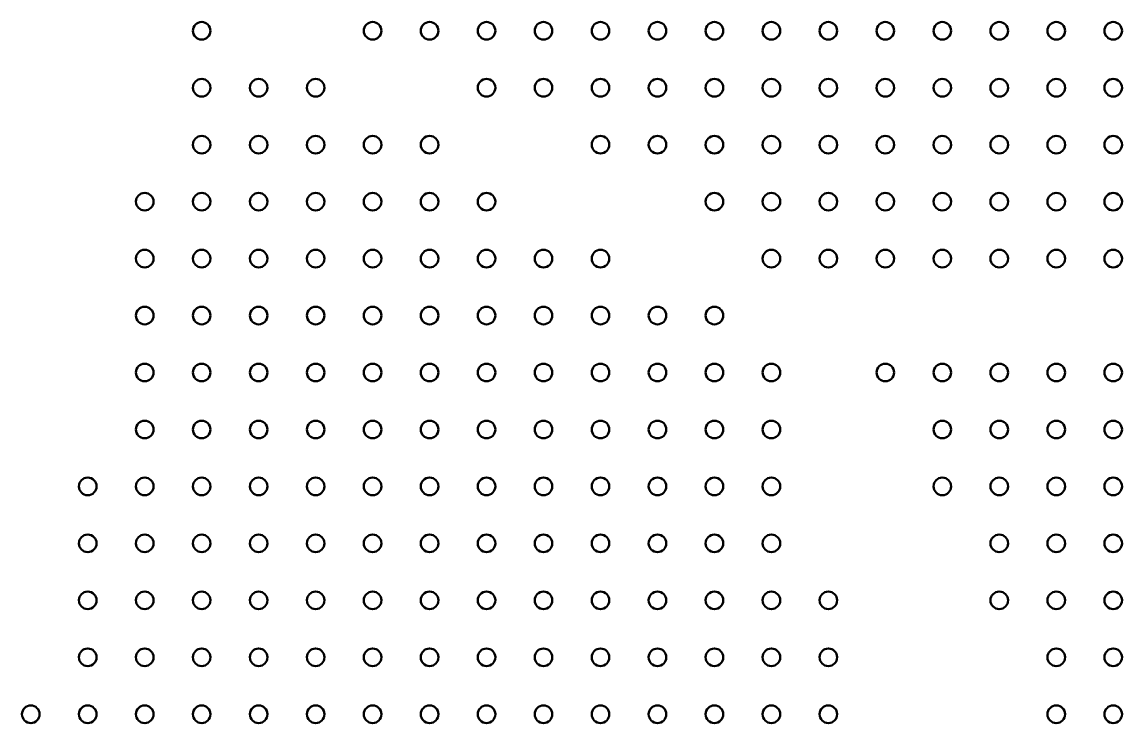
# Model space of a CAD drawing. Header units: inches. Extents: x 17 to 31, y 2 to 10.
# Drawn here: x 17.362 to 20.402, y 5.983 to 7.921 of the extents above; entities that cross this region are included whole.
import ezdxf

# ---------------------------------------------------------------- set-up
doc = ezdxf.new("R2010")
doc.units = ezdxf.units.IN
doc.header["$MEASUREMENT"] = 0
doc.layers.add('Visible', color=7, linetype='Continuous', lineweight=0)

# ---------------------------------------------------------------- blocks, each defined once
blk = doc.blocks.new('Block_18')
at = {"layer": 'Visible', "color": 7, "lineweight": 50}
blk.add_circle((17.3858, 6.0069), 0.0243, dxfattribs=at)
blk = doc.blocks.new('Block_30')
at = {"layer": 'Visible', "color": 7, "lineweight": 50}
blk.add_circle((17.5433, 6.0069), 0.0243, dxfattribs=at)
blk = doc.blocks.new('Block_31')
at = {"layer": 'Visible', "color": 7, "lineweight": 50}
blk.add_circle((17.5433, 6.1644), 0.0243, dxfattribs=at)
blk = doc.blocks.new('Block_32')
at = {"layer": 'Visible', "color": 7, "lineweight": 50}
blk.add_circle((17.5433, 6.3219), 0.0243, dxfattribs=at)
blk = doc.blocks.new('Block_33')
at = {"layer": 'Visible', "color": 7, "lineweight": 50}
blk.add_circle((17.5433, 6.4794), 0.0243, dxfattribs=at)
blk = doc.blocks.new('Block_34')
at = {"layer": 'Visible', "color": 7, "lineweight": 50}
blk.add_circle((17.5433, 6.6369), 0.0243, dxfattribs=at)
blk = doc.blocks.new('Block_46')
at = {"layer": 'Visible', "color": 7, "lineweight": 50}
blk.add_circle((17.7008, 6.0069), 0.0243, dxfattribs=at)
blk = doc.blocks.new('Block_47')
at = {"layer": 'Visible', "color": 7, "lineweight": 50}
blk.add_circle((17.7008, 6.1644), 0.0243, dxfattribs=at)
blk = doc.blocks.new('Block_48')
at = {"layer": 'Visible', "color": 7, "lineweight": 50}
blk.add_circle((17.7008, 6.3219), 0.0243, dxfattribs=at)
blk = doc.blocks.new('Block_49')
at = {"layer": 'Visible', "color": 7, "lineweight": 50}
blk.add_circle((17.7008, 6.4794), 0.0243, dxfattribs=at)
blk = doc.blocks.new('Block_50')
at = {"layer": 'Visible', "color": 7, "lineweight": 50}
blk.add_circle((17.7008, 6.6369), 0.0243, dxfattribs=at)
blk = doc.blocks.new('Block_51')
at = {"layer": 'Visible', "color": 7, "lineweight": 50}
blk.add_circle((17.7008, 6.7943), 0.0243, dxfattribs=at)
blk = doc.blocks.new('Block_52')
at = {"layer": 'Visible', "color": 7, "lineweight": 50}
blk.add_circle((17.7008, 6.9518), 0.0243, dxfattribs=at)
blk = doc.blocks.new('Block_53')
at = {"layer": 'Visible', "color": 7, "lineweight": 50}
blk.add_circle((17.7008, 7.1093), 0.0243, dxfattribs=at)
blk = doc.blocks.new('Block_54')
at = {"layer": 'Visible', "color": 7, "lineweight": 50}
blk.add_circle((17.7008, 7.2668), 0.0243, dxfattribs=at)
blk = doc.blocks.new('Block_55')
at = {"layer": 'Visible', "color": 7, "lineweight": 50}
blk.add_circle((17.7008, 7.4243), 0.0243, dxfattribs=at)
blk = doc.blocks.new('Block_67')
at = {"layer": 'Visible', "color": 7, "lineweight": 50}
blk.add_circle((17.8583, 6.0069), 0.0243, dxfattribs=at)
blk = doc.blocks.new('Block_68')
at = {"layer": 'Visible', "color": 7, "lineweight": 50}
blk.add_circle((17.8583, 6.1644), 0.0243, dxfattribs=at)
blk = doc.blocks.new('Block_69')
at = {"layer": 'Visible', "color": 7, "lineweight": 50}
blk.add_circle((17.8583, 6.3219), 0.0243, dxfattribs=at)
blk = doc.blocks.new('Block_70')
at = {"layer": 'Visible', "color": 7, "lineweight": 50}
blk.add_circle((17.8583, 6.4794), 0.0243, dxfattribs=at)
blk = doc.blocks.new('Block_71')
at = {"layer": 'Visible', "color": 7, "lineweight": 50}
blk.add_circle((17.8583, 6.6369), 0.0243, dxfattribs=at)
blk = doc.blocks.new('Block_72')
at = {"layer": 'Visible', "color": 7, "lineweight": 50}
blk.add_circle((17.8583, 6.7943), 0.0243, dxfattribs=at)
blk = doc.blocks.new('Block_73')
at = {"layer": 'Visible', "color": 7, "lineweight": 50}
blk.add_circle((17.8583, 6.9518), 0.0243, dxfattribs=at)
blk = doc.blocks.new('Block_74')
at = {"layer": 'Visible', "color": 7, "lineweight": 50}
blk.add_circle((17.8583, 7.1093), 0.0243, dxfattribs=at)
blk = doc.blocks.new('Block_75')
at = {"layer": 'Visible', "color": 7, "lineweight": 50}
blk.add_circle((17.8583, 7.2668), 0.0243, dxfattribs=at)
blk = doc.blocks.new('Block_76')
at = {"layer": 'Visible', "color": 7, "lineweight": 50}
blk.add_circle((17.8583, 7.4243), 0.0243, dxfattribs=at)
blk = doc.blocks.new('Block_77')
at = {"layer": 'Visible', "color": 7, "lineweight": 50}
blk.add_circle((17.8583, 7.5817), 0.0243, dxfattribs=at)
blk = doc.blocks.new('Block_78')
at = {"layer": 'Visible', "color": 7, "lineweight": 50}
blk.add_circle((17.8583, 7.7392), 0.0243, dxfattribs=at)
blk = doc.blocks.new('Block_79')
at = {"layer": 'Visible', "color": 7, "lineweight": 50}
blk.add_circle((17.8583, 7.8967), 0.0243, dxfattribs=at)
blk = doc.blocks.new('Block_92')
at = {"layer": 'Visible', "color": 7, "lineweight": 50}
blk.add_circle((18.0157, 6.0069), 0.0243, dxfattribs=at)
blk = doc.blocks.new('Block_93')
at = {"layer": 'Visible', "color": 7, "lineweight": 50}
blk.add_circle((18.0157, 6.1644), 0.0243, dxfattribs=at)
blk = doc.blocks.new('Block_94')
at = {"layer": 'Visible', "color": 7, "lineweight": 50}
blk.add_circle((18.0157, 6.3219), 0.0243, dxfattribs=at)
blk = doc.blocks.new('Block_95')
at = {"layer": 'Visible', "color": 7, "lineweight": 50}
blk.add_circle((18.0157, 6.4794), 0.0243, dxfattribs=at)
blk = doc.blocks.new('Block_96')
at = {"layer": 'Visible', "color": 7, "lineweight": 50}
blk.add_circle((18.0157, 6.6369), 0.0243, dxfattribs=at)
blk = doc.blocks.new('Block_97')
at = {"layer": 'Visible', "color": 7, "lineweight": 50}
blk.add_circle((18.0157, 6.7943), 0.0243, dxfattribs=at)
blk = doc.blocks.new('Block_98')
at = {"layer": 'Visible', "color": 7, "lineweight": 50}
blk.add_circle((18.0157, 6.9518), 0.0243, dxfattribs=at)
blk = doc.blocks.new('Block_99')
at = {"layer": 'Visible', "color": 7, "lineweight": 50}
blk.add_circle((18.0157, 7.1093), 0.0243, dxfattribs=at)
blk = doc.blocks.new('Block_100')
at = {"layer": 'Visible', "color": 7, "lineweight": 50}
blk.add_circle((18.0157, 7.2668), 0.0243, dxfattribs=at)
blk = doc.blocks.new('Block_101')
at = {"layer": 'Visible', "color": 7, "lineweight": 50}
blk.add_circle((18.0157, 7.4243), 0.0243, dxfattribs=at)
blk = doc.blocks.new('Block_102')
at = {"layer": 'Visible', "color": 7, "lineweight": 50}
blk.add_circle((18.0157, 7.5817), 0.0243, dxfattribs=at)
blk = doc.blocks.new('Block_103')
at = {"layer": 'Visible', "color": 7, "lineweight": 50}
blk.add_circle((18.0157, 7.7392), 0.0243, dxfattribs=at)
blk = doc.blocks.new('Block_121')
at = {"layer": 'Visible', "color": 7, "lineweight": 50}
blk.add_circle((18.1732, 6.0069), 0.0243, dxfattribs=at)
blk = doc.blocks.new('Block_122')
at = {"layer": 'Visible', "color": 7, "lineweight": 50}
blk.add_circle((18.1732, 6.1644), 0.0243, dxfattribs=at)
blk = doc.blocks.new('Block_123')
at = {"layer": 'Visible', "color": 7, "lineweight": 50}
blk.add_circle((18.1732, 6.3219), 0.0243, dxfattribs=at)
blk = doc.blocks.new('Block_124')
at = {"layer": 'Visible', "color": 7, "lineweight": 50}
blk.add_circle((18.1732, 6.4794), 0.0243, dxfattribs=at)
blk = doc.blocks.new('Block_125')
at = {"layer": 'Visible', "color": 7, "lineweight": 50}
blk.add_circle((18.1732, 6.6369), 0.0243, dxfattribs=at)
blk = doc.blocks.new('Block_126')
at = {"layer": 'Visible', "color": 7, "lineweight": 50}
blk.add_circle((18.1732, 6.7943), 0.0243, dxfattribs=at)
blk = doc.blocks.new('Block_127')
at = {"layer": 'Visible', "color": 7, "lineweight": 50}
blk.add_circle((18.1732, 6.9518), 0.0243, dxfattribs=at)
blk = doc.blocks.new('Block_128')
at = {"layer": 'Visible', "color": 7, "lineweight": 50}
blk.add_circle((18.1732, 7.1093), 0.0243, dxfattribs=at)
blk = doc.blocks.new('Block_129')
at = {"layer": 'Visible', "color": 7, "lineweight": 50}
blk.add_circle((18.1732, 7.2668), 0.0243, dxfattribs=at)
blk = doc.blocks.new('Block_130')
at = {"layer": 'Visible', "color": 7, "lineweight": 50}
blk.add_circle((18.1732, 7.4243), 0.0243, dxfattribs=at)
blk = doc.blocks.new('Block_131')
at = {"layer": 'Visible', "color": 7, "lineweight": 50}
blk.add_circle((18.1732, 7.5817), 0.0243, dxfattribs=at)
blk = doc.blocks.new('Block_132')
at = {"layer": 'Visible', "color": 7, "lineweight": 50}
blk.add_circle((18.1732, 7.7392), 0.0243, dxfattribs=at)
blk = doc.blocks.new('Block_153')
at = {"layer": 'Visible', "color": 7, "lineweight": 50}
blk.add_circle((18.3307, 6.0069), 0.0243, dxfattribs=at)
blk = doc.blocks.new('Block_154')
at = {"layer": 'Visible', "color": 7, "lineweight": 50}
blk.add_circle((18.3307, 6.1644), 0.0243, dxfattribs=at)
blk = doc.blocks.new('Block_155')
at = {"layer": 'Visible', "color": 7, "lineweight": 50}
blk.add_circle((18.3307, 6.3219), 0.0243, dxfattribs=at)
blk = doc.blocks.new('Block_156')
at = {"layer": 'Visible', "color": 7, "lineweight": 50}
blk.add_circle((18.3307, 6.4794), 0.0243, dxfattribs=at)
blk = doc.blocks.new('Block_157')
at = {"layer": 'Visible', "color": 7, "lineweight": 50}
blk.add_circle((18.3307, 6.6369), 0.0243, dxfattribs=at)
blk = doc.blocks.new('Block_158')
at = {"layer": 'Visible', "color": 7, "lineweight": 50}
blk.add_circle((18.3307, 6.7943), 0.0243, dxfattribs=at)
blk = doc.blocks.new('Block_159')
at = {"layer": 'Visible', "color": 7, "lineweight": 50}
blk.add_circle((18.3307, 6.9518), 0.0243, dxfattribs=at)
blk = doc.blocks.new('Block_160')
at = {"layer": 'Visible', "color": 7, "lineweight": 50}
blk.add_circle((18.3307, 7.1093), 0.0243, dxfattribs=at)
blk = doc.blocks.new('Block_161')
at = {"layer": 'Visible', "color": 7, "lineweight": 50}
blk.add_circle((18.3307, 7.2668), 0.0243, dxfattribs=at)
blk = doc.blocks.new('Block_162')
at = {"layer": 'Visible', "color": 7, "lineweight": 50}
blk.add_circle((18.3307, 7.4243), 0.0243, dxfattribs=at)
blk = doc.blocks.new('Block_163')
at = {"layer": 'Visible', "color": 7, "lineweight": 50}
blk.add_circle((18.3307, 7.5817), 0.0243, dxfattribs=at)
blk = doc.blocks.new('Block_164')
at = {"layer": 'Visible', "color": 7, "lineweight": 50}
blk.add_circle((18.3307, 7.8967), 0.0243, dxfattribs=at)
blk = doc.blocks.new('Block_189')
at = {"layer": 'Visible', "color": 7, "lineweight": 50}
blk.add_circle((18.4882, 6.0069), 0.0243, dxfattribs=at)
blk = doc.blocks.new('Block_190')
at = {"layer": 'Visible', "color": 7, "lineweight": 50}
blk.add_circle((18.4882, 6.1644), 0.0243, dxfattribs=at)
blk = doc.blocks.new('Block_191')
at = {"layer": 'Visible', "color": 7, "lineweight": 50}
blk.add_circle((18.4882, 6.3219), 0.0243, dxfattribs=at)
blk = doc.blocks.new('Block_192')
at = {"layer": 'Visible', "color": 7, "lineweight": 50}
blk.add_circle((18.4882, 6.4794), 0.0243, dxfattribs=at)
blk = doc.blocks.new('Block_193')
at = {"layer": 'Visible', "color": 7, "lineweight": 50}
blk.add_circle((18.4882, 6.6369), 0.0243, dxfattribs=at)
blk = doc.blocks.new('Block_194')
at = {"layer": 'Visible', "color": 7, "lineweight": 50}
blk.add_circle((18.4882, 6.7943), 0.0243, dxfattribs=at)
blk = doc.blocks.new('Block_195')
at = {"layer": 'Visible', "color": 7, "lineweight": 50}
blk.add_circle((18.4882, 6.9518), 0.0243, dxfattribs=at)
blk = doc.blocks.new('Block_196')
at = {"layer": 'Visible', "color": 7, "lineweight": 50}
blk.add_circle((18.4882, 7.1093), 0.0243, dxfattribs=at)
blk = doc.blocks.new('Block_197')
at = {"layer": 'Visible', "color": 7, "lineweight": 50}
blk.add_circle((18.4882, 7.2668), 0.0243, dxfattribs=at)
blk = doc.blocks.new('Block_198')
at = {"layer": 'Visible', "color": 7, "lineweight": 50}
blk.add_circle((18.4882, 7.4243), 0.0243, dxfattribs=at)
blk = doc.blocks.new('Block_199')
at = {"layer": 'Visible', "color": 7, "lineweight": 50}
blk.add_circle((18.4882, 7.5817), 0.0243, dxfattribs=at)
blk = doc.blocks.new('Block_200')
at = {"layer": 'Visible', "color": 7, "lineweight": 50}
blk.add_circle((18.4882, 7.8967), 0.0243, dxfattribs=at)
blk = doc.blocks.new('Block_229')
at = {"layer": 'Visible', "color": 7, "lineweight": 50}
blk.add_circle((18.6457, 6.0069), 0.0243, dxfattribs=at)
blk = doc.blocks.new('Block_230')
at = {"layer": 'Visible', "color": 7, "lineweight": 50}
blk.add_circle((18.6457, 6.1644), 0.0243, dxfattribs=at)
blk = doc.blocks.new('Block_231')
at = {"layer": 'Visible', "color": 7, "lineweight": 50}
blk.add_circle((18.6457, 6.3219), 0.0243, dxfattribs=at)
blk = doc.blocks.new('Block_232')
at = {"layer": 'Visible', "color": 7, "lineweight": 50}
blk.add_circle((18.6457, 6.4794), 0.0243, dxfattribs=at)
blk = doc.blocks.new('Block_233')
at = {"layer": 'Visible', "color": 7, "lineweight": 50}
blk.add_circle((18.6457, 6.6369), 0.0243, dxfattribs=at)
blk = doc.blocks.new('Block_234')
at = {"layer": 'Visible', "color": 7, "lineweight": 50}
blk.add_circle((18.6457, 6.7943), 0.0243, dxfattribs=at)
blk = doc.blocks.new('Block_235')
at = {"layer": 'Visible', "color": 7, "lineweight": 50}
blk.add_circle((18.6457, 6.9518), 0.0243, dxfattribs=at)
blk = doc.blocks.new('Block_236')
at = {"layer": 'Visible', "color": 7, "lineweight": 50}
blk.add_circle((18.6457, 7.1093), 0.0243, dxfattribs=at)
blk = doc.blocks.new('Block_237')
at = {"layer": 'Visible', "color": 7, "lineweight": 50}
blk.add_circle((18.6457, 7.2668), 0.0243, dxfattribs=at)
blk = doc.blocks.new('Block_238')
at = {"layer": 'Visible', "color": 7, "lineweight": 50}
blk.add_circle((18.6457, 7.4243), 0.0243, dxfattribs=at)
blk = doc.blocks.new('Block_239')
at = {"layer": 'Visible', "color": 7, "lineweight": 50}
blk.add_circle((18.6457, 7.7392), 0.0243, dxfattribs=at)
blk = doc.blocks.new('Block_240')
at = {"layer": 'Visible', "color": 7, "lineweight": 50}
blk.add_circle((18.6457, 7.8967), 0.0243, dxfattribs=at)
blk = doc.blocks.new('Block_269')
at = {"layer": 'Visible', "color": 7, "lineweight": 50}
blk.add_circle((18.8031, 6.0069), 0.0243, dxfattribs=at)
blk = doc.blocks.new('Block_270')
at = {"layer": 'Visible', "color": 7, "lineweight": 50}
blk.add_circle((18.8031, 6.1644), 0.0243, dxfattribs=at)
blk = doc.blocks.new('Block_271')
at = {"layer": 'Visible', "color": 7, "lineweight": 50}
blk.add_circle((18.8031, 6.3219), 0.0243, dxfattribs=at)
blk = doc.blocks.new('Block_272')
at = {"layer": 'Visible', "color": 7, "lineweight": 50}
blk.add_circle((18.8031, 6.4794), 0.0243, dxfattribs=at)
blk = doc.blocks.new('Block_273')
at = {"layer": 'Visible', "color": 7, "lineweight": 50}
blk.add_circle((18.8031, 6.6369), 0.0243, dxfattribs=at)
blk = doc.blocks.new('Block_274')
at = {"layer": 'Visible', "color": 7, "lineweight": 50}
blk.add_circle((18.8031, 6.7943), 0.0243, dxfattribs=at)
blk = doc.blocks.new('Block_275')
at = {"layer": 'Visible', "color": 7, "lineweight": 50}
blk.add_circle((18.8031, 6.9518), 0.0243, dxfattribs=at)
blk = doc.blocks.new('Block_276')
at = {"layer": 'Visible', "color": 7, "lineweight": 50}
blk.add_circle((18.8031, 7.1093), 0.0243, dxfattribs=at)
blk = doc.blocks.new('Block_277')
at = {"layer": 'Visible', "color": 7, "lineweight": 50}
blk.add_circle((18.8031, 7.2668), 0.0243, dxfattribs=at)
blk = doc.blocks.new('Block_278')
at = {"layer": 'Visible', "color": 7, "lineweight": 50}
blk.add_circle((18.8031, 7.7392), 0.0243, dxfattribs=at)
blk = doc.blocks.new('Block_279')
at = {"layer": 'Visible', "color": 7, "lineweight": 50}
blk.add_circle((18.8031, 7.8967), 0.0243, dxfattribs=at)
blk = doc.blocks.new('Block_309')
at = {"layer": 'Visible', "color": 7, "lineweight": 50}
blk.add_circle((18.9606, 6.0069), 0.0243, dxfattribs=at)
blk = doc.blocks.new('Block_310')
at = {"layer": 'Visible', "color": 7, "lineweight": 50}
blk.add_circle((18.9606, 6.1644), 0.0243, dxfattribs=at)
blk = doc.blocks.new('Block_311')
at = {"layer": 'Visible', "color": 7, "lineweight": 50}
blk.add_circle((18.9606, 6.3219), 0.0243, dxfattribs=at)
blk = doc.blocks.new('Block_312')
at = {"layer": 'Visible', "color": 7, "lineweight": 50}
blk.add_circle((18.9606, 6.4794), 0.0243, dxfattribs=at)
blk = doc.blocks.new('Block_313')
at = {"layer": 'Visible', "color": 7, "lineweight": 50}
blk.add_circle((18.9606, 6.6369), 0.0243, dxfattribs=at)
blk = doc.blocks.new('Block_314')
at = {"layer": 'Visible', "color": 7, "lineweight": 50}
blk.add_circle((18.9606, 6.7943), 0.0243, dxfattribs=at)
blk = doc.blocks.new('Block_315')
at = {"layer": 'Visible', "color": 7, "lineweight": 50}
blk.add_circle((18.9606, 6.9518), 0.0243, dxfattribs=at)
blk = doc.blocks.new('Block_316')
at = {"layer": 'Visible', "color": 7, "lineweight": 50}
blk.add_circle((18.9606, 7.1093), 0.0243, dxfattribs=at)
blk = doc.blocks.new('Block_317')
at = {"layer": 'Visible', "color": 7, "lineweight": 50}
blk.add_circle((18.9606, 7.2668), 0.0243, dxfattribs=at)
blk = doc.blocks.new('Block_318')
at = {"layer": 'Visible', "color": 7, "lineweight": 50}
blk.add_circle((18.9606, 7.5817), 0.0243, dxfattribs=at)
blk = doc.blocks.new('Block_319')
at = {"layer": 'Visible', "color": 7, "lineweight": 50}
blk.add_circle((18.9606, 7.7392), 0.0243, dxfattribs=at)
blk = doc.blocks.new('Block_320')
at = {"layer": 'Visible', "color": 7, "lineweight": 50}
blk.add_circle((18.9606, 7.8967), 0.0243, dxfattribs=at)
blk = doc.blocks.new('Block_351')
at = {"layer": 'Visible', "color": 7, "lineweight": 50}
blk.add_circle((19.1181, 6.0069), 0.0243, dxfattribs=at)
blk = doc.blocks.new('Block_352')
at = {"layer": 'Visible', "color": 7, "lineweight": 50}
blk.add_circle((19.1181, 6.1644), 0.0243, dxfattribs=at)
blk = doc.blocks.new('Block_353')
at = {"layer": 'Visible', "color": 7, "lineweight": 50}
blk.add_circle((19.1181, 6.3219), 0.0243, dxfattribs=at)
blk = doc.blocks.new('Block_354')
at = {"layer": 'Visible', "color": 7, "lineweight": 50}
blk.add_circle((19.1181, 6.4794), 0.0243, dxfattribs=at)
blk = doc.blocks.new('Block_355')
at = {"layer": 'Visible', "color": 7, "lineweight": 50}
blk.add_circle((19.1181, 6.6369), 0.0243, dxfattribs=at)
blk = doc.blocks.new('Block_356')
at = {"layer": 'Visible', "color": 7, "lineweight": 50}
blk.add_circle((19.1181, 6.7943), 0.0243, dxfattribs=at)
blk = doc.blocks.new('Block_357')
at = {"layer": 'Visible', "color": 7, "lineweight": 50}
blk.add_circle((19.1181, 6.9518), 0.0243, dxfattribs=at)
blk = doc.blocks.new('Block_358')
at = {"layer": 'Visible', "color": 7, "lineweight": 50}
blk.add_circle((19.1181, 7.1093), 0.0243, dxfattribs=at)
blk = doc.blocks.new('Block_359')
at = {"layer": 'Visible', "color": 7, "lineweight": 50}
blk.add_circle((19.1181, 7.5817), 0.0243, dxfattribs=at)
blk = doc.blocks.new('Block_360')
at = {"layer": 'Visible', "color": 7, "lineweight": 50}
blk.add_circle((19.1181, 7.7392), 0.0243, dxfattribs=at)
blk = doc.blocks.new('Block_361')
at = {"layer": 'Visible', "color": 7, "lineweight": 50}
blk.add_circle((19.1181, 7.8967), 0.0243, dxfattribs=at)
blk = doc.blocks.new('Block_391')
at = {"layer": 'Visible', "color": 7, "lineweight": 50}
blk.add_circle((19.2756, 6.0069), 0.0243, dxfattribs=at)
blk = doc.blocks.new('Block_392')
at = {"layer": 'Visible', "color": 7, "lineweight": 50}
blk.add_circle((19.2756, 6.1644), 0.0243, dxfattribs=at)
blk = doc.blocks.new('Block_393')
at = {"layer": 'Visible', "color": 7, "lineweight": 50}
blk.add_circle((19.2756, 6.3219), 0.0243, dxfattribs=at)
blk = doc.blocks.new('Block_394')
at = {"layer": 'Visible', "color": 7, "lineweight": 50}
blk.add_circle((19.2756, 6.4794), 0.0243, dxfattribs=at)
blk = doc.blocks.new('Block_395')
at = {"layer": 'Visible', "color": 7, "lineweight": 50}
blk.add_circle((19.2756, 6.6369), 0.0243, dxfattribs=at)
blk = doc.blocks.new('Block_396')
at = {"layer": 'Visible', "color": 7, "lineweight": 50}
blk.add_circle((19.2756, 6.7943), 0.0243, dxfattribs=at)
blk = doc.blocks.new('Block_397')
at = {"layer": 'Visible', "color": 7, "lineweight": 50}
blk.add_circle((19.2756, 6.9518), 0.0243, dxfattribs=at)
blk = doc.blocks.new('Block_398')
at = {"layer": 'Visible', "color": 7, "lineweight": 50}
blk.add_circle((19.2756, 7.1093), 0.0243, dxfattribs=at)
blk = doc.blocks.new('Block_399')
at = {"layer": 'Visible', "color": 7, "lineweight": 50}
blk.add_circle((19.2756, 7.4243), 0.0243, dxfattribs=at)
blk = doc.blocks.new('Block_400')
at = {"layer": 'Visible', "color": 7, "lineweight": 50}
blk.add_circle((19.2756, 7.5817), 0.0243, dxfattribs=at)
blk = doc.blocks.new('Block_401')
at = {"layer": 'Visible', "color": 7, "lineweight": 50}
blk.add_circle((19.2756, 7.7392), 0.0243, dxfattribs=at)
blk = doc.blocks.new('Block_402')
at = {"layer": 'Visible', "color": 7, "lineweight": 50}
blk.add_circle((19.2756, 7.8967), 0.0243, dxfattribs=at)
blk = doc.blocks.new('Block_431')
at = {"layer": 'Visible', "color": 7, "lineweight": 50}
blk.add_circle((19.4331, 6.0069), 0.0243, dxfattribs=at)
blk = doc.blocks.new('Block_432')
at = {"layer": 'Visible', "color": 7, "lineweight": 50}
blk.add_circle((19.4331, 6.1644), 0.0243, dxfattribs=at)
blk = doc.blocks.new('Block_433')
at = {"layer": 'Visible', "color": 7, "lineweight": 50}
blk.add_circle((19.4331, 6.3219), 0.0243, dxfattribs=at)
blk = doc.blocks.new('Block_434')
at = {"layer": 'Visible', "color": 7, "lineweight": 50}
blk.add_circle((19.4331, 6.4794), 0.0243, dxfattribs=at)
blk = doc.blocks.new('Block_435')
at = {"layer": 'Visible', "color": 7, "lineweight": 50}
blk.add_circle((19.4331, 6.6369), 0.0243, dxfattribs=at)
blk = doc.blocks.new('Block_436')
at = {"layer": 'Visible', "color": 7, "lineweight": 50}
blk.add_circle((19.4331, 6.7943), 0.0243, dxfattribs=at)
blk = doc.blocks.new('Block_437')
at = {"layer": 'Visible', "color": 7, "lineweight": 50}
blk.add_circle((19.4331, 6.9518), 0.0243, dxfattribs=at)
blk = doc.blocks.new('Block_438')
at = {"layer": 'Visible', "color": 7, "lineweight": 50}
blk.add_circle((19.4331, 7.2668), 0.0243, dxfattribs=at)
blk = doc.blocks.new('Block_439')
at = {"layer": 'Visible', "color": 7, "lineweight": 50}
blk.add_circle((19.4331, 7.4243), 0.0243, dxfattribs=at)
blk = doc.blocks.new('Block_440')
at = {"layer": 'Visible', "color": 7, "lineweight": 50}
blk.add_circle((19.4331, 7.5817), 0.0243, dxfattribs=at)
blk = doc.blocks.new('Block_441')
at = {"layer": 'Visible', "color": 7, "lineweight": 50}
blk.add_circle((19.4331, 7.7392), 0.0243, dxfattribs=at)
blk = doc.blocks.new('Block_442')
at = {"layer": 'Visible', "color": 7, "lineweight": 50}
blk.add_circle((19.4331, 7.8967), 0.0243, dxfattribs=at)
blk = doc.blocks.new('Block_470')
at = {"layer": 'Visible', "color": 7, "lineweight": 50}
blk.add_circle((19.5906, 6.0069), 0.0243, dxfattribs=at)
blk = doc.blocks.new('Block_471')
at = {"layer": 'Visible', "color": 7, "lineweight": 50}
blk.add_circle((19.5906, 6.1644), 0.0243, dxfattribs=at)
blk = doc.blocks.new('Block_472')
at = {"layer": 'Visible', "color": 7, "lineweight": 50}
blk.add_circle((19.5906, 6.3219), 0.0243, dxfattribs=at)
blk = doc.blocks.new('Block_473')
at = {"layer": 'Visible', "color": 7, "lineweight": 50}
blk.add_circle((19.5906, 7.2668), 0.0243, dxfattribs=at)
blk = doc.blocks.new('Block_474')
at = {"layer": 'Visible', "color": 7, "lineweight": 50}
blk.add_circle((19.5906, 7.4243), 0.0243, dxfattribs=at)
blk = doc.blocks.new('Block_475')
at = {"layer": 'Visible', "color": 7, "lineweight": 50}
blk.add_circle((19.5906, 7.5817), 0.0243, dxfattribs=at)
blk = doc.blocks.new('Block_476')
at = {"layer": 'Visible', "color": 7, "lineweight": 50}
blk.add_circle((19.5906, 7.7392), 0.0243, dxfattribs=at)
blk = doc.blocks.new('Block_477')
at = {"layer": 'Visible', "color": 7, "lineweight": 50}
blk.add_circle((19.5906, 7.8967), 0.0243, dxfattribs=at)
blk = doc.blocks.new('Block_503')
at = {"layer": 'Visible', "color": 7, "lineweight": 50}
blk.add_circle((19.748, 6.9518), 0.0243, dxfattribs=at)
blk = doc.blocks.new('Block_504')
at = {"layer": 'Visible', "color": 7, "lineweight": 50}
blk.add_circle((19.748, 7.2668), 0.0243, dxfattribs=at)
blk = doc.blocks.new('Block_505')
at = {"layer": 'Visible', "color": 7, "lineweight": 50}
blk.add_circle((19.748, 7.4243), 0.0243, dxfattribs=at)
blk = doc.blocks.new('Block_506')
at = {"layer": 'Visible', "color": 7, "lineweight": 50}
blk.add_circle((19.748, 7.5817), 0.0243, dxfattribs=at)
blk = doc.blocks.new('Block_507')
at = {"layer": 'Visible', "color": 7, "lineweight": 50}
blk.add_circle((19.748, 7.7392), 0.0243, dxfattribs=at)
blk = doc.blocks.new('Block_508')
at = {"layer": 'Visible', "color": 7, "lineweight": 50}
blk.add_circle((19.748, 7.8967), 0.0243, dxfattribs=at)
blk = doc.blocks.new('Block_528')
at = {"layer": 'Visible', "color": 7, "lineweight": 50}
blk.add_circle((19.9055, 6.6369), 0.0243, dxfattribs=at)
blk = doc.blocks.new('Block_529')
at = {"layer": 'Visible', "color": 7, "lineweight": 50}
blk.add_circle((19.9055, 6.7943), 0.0243, dxfattribs=at)
blk = doc.blocks.new('Block_530')
at = {"layer": 'Visible', "color": 7, "lineweight": 50}
blk.add_circle((19.9055, 6.9518), 0.0243, dxfattribs=at)
blk = doc.blocks.new('Block_531')
at = {"layer": 'Visible', "color": 7, "lineweight": 50}
blk.add_circle((19.9055, 7.2668), 0.0243, dxfattribs=at)
blk = doc.blocks.new('Block_532')
at = {"layer": 'Visible', "color": 7, "lineweight": 50}
blk.add_circle((19.9055, 7.4243), 0.0243, dxfattribs=at)
blk = doc.blocks.new('Block_533')
at = {"layer": 'Visible', "color": 7, "lineweight": 50}
blk.add_circle((19.9055, 7.5817), 0.0243, dxfattribs=at)
blk = doc.blocks.new('Block_534')
at = {"layer": 'Visible', "color": 7, "lineweight": 50}
blk.add_circle((19.9055, 7.7392), 0.0243, dxfattribs=at)
blk = doc.blocks.new('Block_535')
at = {"layer": 'Visible', "color": 7, "lineweight": 50}
blk.add_circle((19.9055, 7.8967), 0.0243, dxfattribs=at)
blk = doc.blocks.new('Block_554')
at = {"layer": 'Visible', "color": 7, "lineweight": 50}
blk.add_circle((20.063, 6.3219), 0.0243, dxfattribs=at)
blk = doc.blocks.new('Block_555')
at = {"layer": 'Visible', "color": 7, "lineweight": 50}
blk.add_circle((20.063, 6.4794), 0.0243, dxfattribs=at)
blk = doc.blocks.new('Block_556')
at = {"layer": 'Visible', "color": 7, "lineweight": 50}
blk.add_circle((20.063, 6.6369), 0.0243, dxfattribs=at)
blk = doc.blocks.new('Block_557')
at = {"layer": 'Visible', "color": 7, "lineweight": 50}
blk.add_circle((20.063, 6.7943), 0.0243, dxfattribs=at)
blk = doc.blocks.new('Block_558')
at = {"layer": 'Visible', "color": 7, "lineweight": 50}
blk.add_circle((20.063, 6.9518), 0.0243, dxfattribs=at)
blk = doc.blocks.new('Block_559')
at = {"layer": 'Visible', "color": 7, "lineweight": 50}
blk.add_circle((20.063, 7.2668), 0.0243, dxfattribs=at)
blk = doc.blocks.new('Block_560')
at = {"layer": 'Visible', "color": 7, "lineweight": 50}
blk.add_circle((20.063, 7.4243), 0.0243, dxfattribs=at)
blk = doc.blocks.new('Block_561')
at = {"layer": 'Visible', "color": 7, "lineweight": 50}
blk.add_circle((20.063, 7.5817), 0.0243, dxfattribs=at)
blk = doc.blocks.new('Block_562')
at = {"layer": 'Visible', "color": 7, "lineweight": 50}
blk.add_circle((20.063, 7.7392), 0.0243, dxfattribs=at)
blk = doc.blocks.new('Block_563')
at = {"layer": 'Visible', "color": 7, "lineweight": 50}
blk.add_circle((20.063, 7.8967), 0.0243, dxfattribs=at)
blk = doc.blocks.new('Block_584')
at = {"layer": 'Visible', "color": 7, "lineweight": 50}
blk.add_circle((20.2205, 6.0069), 0.0243, dxfattribs=at)
blk = doc.blocks.new('Block_585')
at = {"layer": 'Visible', "color": 7, "lineweight": 50}
blk.add_circle((20.2205, 6.1644), 0.0243, dxfattribs=at)
blk = doc.blocks.new('Block_586')
at = {"layer": 'Visible', "color": 7, "lineweight": 50}
blk.add_circle((20.2205, 6.3219), 0.0243, dxfattribs=at)
blk = doc.blocks.new('Block_587')
at = {"layer": 'Visible', "color": 7, "lineweight": 50}
blk.add_circle((20.2205, 6.4794), 0.0243, dxfattribs=at)
blk = doc.blocks.new('Block_588')
at = {"layer": 'Visible', "color": 7, "lineweight": 50}
blk.add_circle((20.2205, 6.6369), 0.0243, dxfattribs=at)
blk = doc.blocks.new('Block_589')
at = {"layer": 'Visible', "color": 7, "lineweight": 50}
blk.add_circle((20.2205, 6.7943), 0.0243, dxfattribs=at)
blk = doc.blocks.new('Block_590')
at = {"layer": 'Visible', "color": 7, "lineweight": 50}
blk.add_circle((20.2205, 6.9518), 0.0243, dxfattribs=at)
blk = doc.blocks.new('Block_591')
at = {"layer": 'Visible', "color": 7, "lineweight": 50}
blk.add_circle((20.2205, 7.2668), 0.0243, dxfattribs=at)
blk = doc.blocks.new('Block_592')
at = {"layer": 'Visible', "color": 7, "lineweight": 50}
blk.add_circle((20.2205, 7.4243), 0.0243, dxfattribs=at)
blk = doc.blocks.new('Block_593')
at = {"layer": 'Visible', "color": 7, "lineweight": 50}
blk.add_circle((20.2205, 7.5817), 0.0243, dxfattribs=at)
blk = doc.blocks.new('Block_594')
at = {"layer": 'Visible', "color": 7, "lineweight": 50}
blk.add_circle((20.2205, 7.7392), 0.0243, dxfattribs=at)
blk = doc.blocks.new('Block_595')
at = {"layer": 'Visible', "color": 7, "lineweight": 50}
blk.add_circle((20.2205, 7.8967), 0.0243, dxfattribs=at)
blk = doc.blocks.new('Block_621')
at = {"layer": 'Visible', "color": 7, "lineweight": 50}
blk.add_circle((20.378, 6.0069), 0.0243, dxfattribs=at)
blk = doc.blocks.new('Block_622')
at = {"layer": 'Visible', "color": 7, "lineweight": 50}
blk.add_circle((20.378, 6.1644), 0.0243, dxfattribs=at)
blk = doc.blocks.new('Block_623')
at = {"layer": 'Visible', "color": 7, "lineweight": 50}
blk.add_circle((20.378, 6.3219), 0.0243, dxfattribs=at)
blk = doc.blocks.new('Block_624')
at = {"layer": 'Visible', "color": 7, "lineweight": 50}
blk.add_circle((20.378, 6.4794), 0.0243, dxfattribs=at)
blk = doc.blocks.new('Block_625')
at = {"layer": 'Visible', "color": 7, "lineweight": 50}
blk.add_circle((20.378, 6.6369), 0.0243, dxfattribs=at)
blk = doc.blocks.new('Block_626')
at = {"layer": 'Visible', "color": 7, "lineweight": 50}
blk.add_circle((20.378, 6.7943), 0.0243, dxfattribs=at)
blk = doc.blocks.new('Block_627')
at = {"layer": 'Visible', "color": 7, "lineweight": 50}
blk.add_circle((20.378, 6.9518), 0.0243, dxfattribs=at)
blk = doc.blocks.new('Block_628')
at = {"layer": 'Visible', "color": 7, "lineweight": 50}
blk.add_circle((20.378, 7.2668), 0.0243, dxfattribs=at)
blk = doc.blocks.new('Block_629')
at = {"layer": 'Visible', "color": 7, "lineweight": 50}
blk.add_circle((20.378, 7.4243), 0.0243, dxfattribs=at)
blk = doc.blocks.new('Block_630')
at = {"layer": 'Visible', "color": 7, "lineweight": 50}
blk.add_circle((20.378, 7.5817), 0.0243, dxfattribs=at)
blk = doc.blocks.new('Block_631')
at = {"layer": 'Visible', "color": 7, "lineweight": 50}
blk.add_circle((20.378, 7.7392), 0.0243, dxfattribs=at)
blk = doc.blocks.new('Block_632')
at = {"layer": 'Visible', "color": 7, "lineweight": 50}
blk.add_circle((20.378, 7.8967), 0.0243, dxfattribs=at)

msp = doc.modelspace()

# ---------------------------------------------------------------- block references
at = {"layer": 'Visible'}
for name in ['Block_79', 'Block_164', 'Block_200', 'Block_240', 'Block_279', 'Block_320', 'Block_361', 'Block_402', 'Block_442', 'Block_477', 'Block_508', 'Block_535', 'Block_563', 'Block_595', 'Block_632', 'Block_78', 'Block_103', 'Block_132', 'Block_239', 'Block_278', 'Block_319', 'Block_360', 'Block_401', 'Block_441', 'Block_476', 'Block_507', 'Block_534', 'Block_562', 'Block_594', 'Block_631', 'Block_77', 'Block_102', 'Block_131', 'Block_163', 'Block_199', 'Block_318', 'Block_359', 'Block_400', 'Block_440', 'Block_475', 'Block_506', 'Block_533', 'Block_561', 'Block_593', 'Block_630', 'Block_55', 'Block_76', 'Block_101', 'Block_130', 'Block_162', 'Block_198', 'Block_238', 'Block_399', 'Block_439', 'Block_474', 'Block_505', 'Block_532', 'Block_560', 'Block_592', 'Block_629', 'Block_54', 'Block_75', 'Block_100', 'Block_129', 'Block_161', 'Block_197', 'Block_237', 'Block_277', 'Block_317', 'Block_438', 'Block_473', 'Block_504', 'Block_531', 'Block_559', 'Block_591', 'Block_628', 'Block_53', 'Block_74', 'Block_99', 'Block_128', 'Block_160', 'Block_196', 'Block_236', 'Block_276', 'Block_316', 'Block_358', 'Block_398', 'Block_52', 'Block_73', 'Block_98', 'Block_127', 'Block_159', 'Block_195', 'Block_235', 'Block_275', 'Block_315', 'Block_357', 'Block_397', 'Block_437', 'Block_503', 'Block_530', 'Block_558', 'Block_590', 'Block_627', 'Block_51', 'Block_72', 'Block_97', 'Block_126', 'Block_158', 'Block_194', 'Block_234', 'Block_274', 'Block_314', 'Block_356', 'Block_396', 'Block_436', 'Block_529', 'Block_557', 'Block_589', 'Block_626', 'Block_34', 'Block_50', 'Block_71', 'Block_96', 'Block_125', 'Block_157', 'Block_193', 'Block_233', 'Block_273', 'Block_313', 'Block_355', 'Block_395', 'Block_435', 'Block_528', 'Block_556', 'Block_588', 'Block_625', 'Block_33', 'Block_49', 'Block_70', 'Block_95', 'Block_124', 'Block_156', 'Block_192', 'Block_232', 'Block_272', 'Block_312', 'Block_354', 'Block_394', 'Block_434', 'Block_555', 'Block_587', 'Block_624', 'Block_32', 'Block_48', 'Block_69', 'Block_94', 'Block_123', 'Block_155', 'Block_191', 'Block_231', 'Block_271', 'Block_311', 'Block_353', 'Block_393', 'Block_433', 'Block_472', 'Block_554', 'Block_586', 'Block_623', 'Block_31', 'Block_47', 'Block_68', 'Block_93', 'Block_122', 'Block_154', 'Block_190', 'Block_230', 'Block_270', 'Block_310', 'Block_352', 'Block_392', 'Block_432', 'Block_471', 'Block_585', 'Block_622', 'Block_18', 'Block_30', 'Block_46', 'Block_67', 'Block_92', 'Block_121', 'Block_153', 'Block_189', 'Block_229', 'Block_269', 'Block_309', 'Block_351', 'Block_391', 'Block_431', 'Block_470', 'Block_584', 'Block_621']:
    msp.add_blockref(name, (0, 0), dxfattribs=at)

doc.saveas('drawing.dxf')
